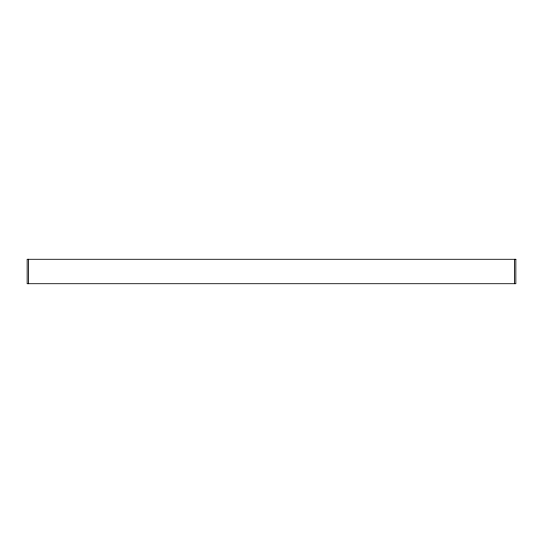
<?xml version="1.0" encoding="UTF-8"?>
<svg xmlns="http://www.w3.org/2000/svg" width="543" height="543" viewBox="0 0 543 543"><rect width="100%" height="100%" fill="white"/><g stroke="black" fill="none" stroke-linecap="round" stroke-linejoin="round"><path stroke-width="0.81" d="M514.452 259.282L514.452 283.717M28.548 259.282L28.548 283.717M515.85 259.282L27.15 259.282L27.15 283.717L515.85 283.717L515.85 259.282"/></g></svg>
